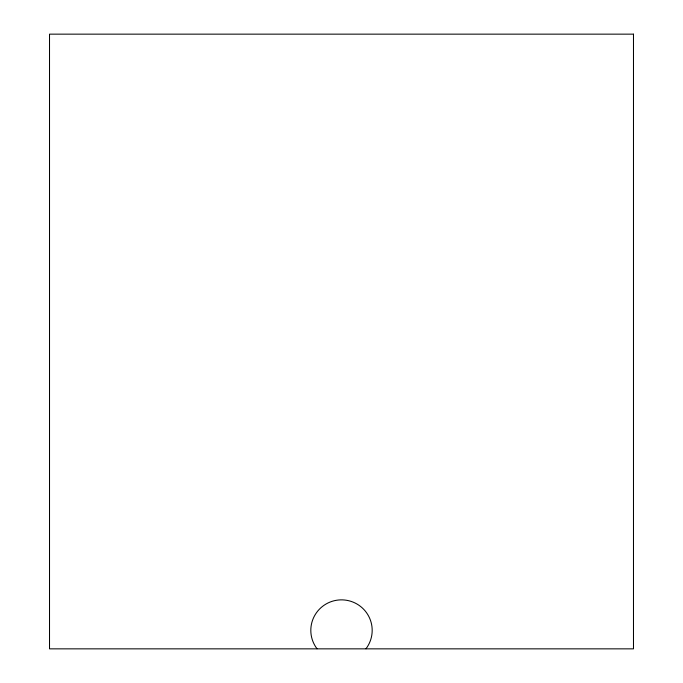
<?xml version="1.0" encoding="UTF-8"?>
<svg xmlns="http://www.w3.org/2000/svg" width="683" height="683" viewBox="0 0 683 683"><rect width="100%" height="100%" fill="white"/><g stroke="black" fill="none" stroke-linecap="round" stroke-linejoin="round"><path stroke-width="1.02" d="M317.032 648.773A30.684 30.504 0 0 1 320.822 607.827A30.684 30.504 0 0 1 362.178 607.827A30.684 30.504 0 0 1 365.968 648.773M633.482 34.15L49.517 34.15L49.517 648.85L633.482 648.85L633.482 34.15"/></g></svg>
